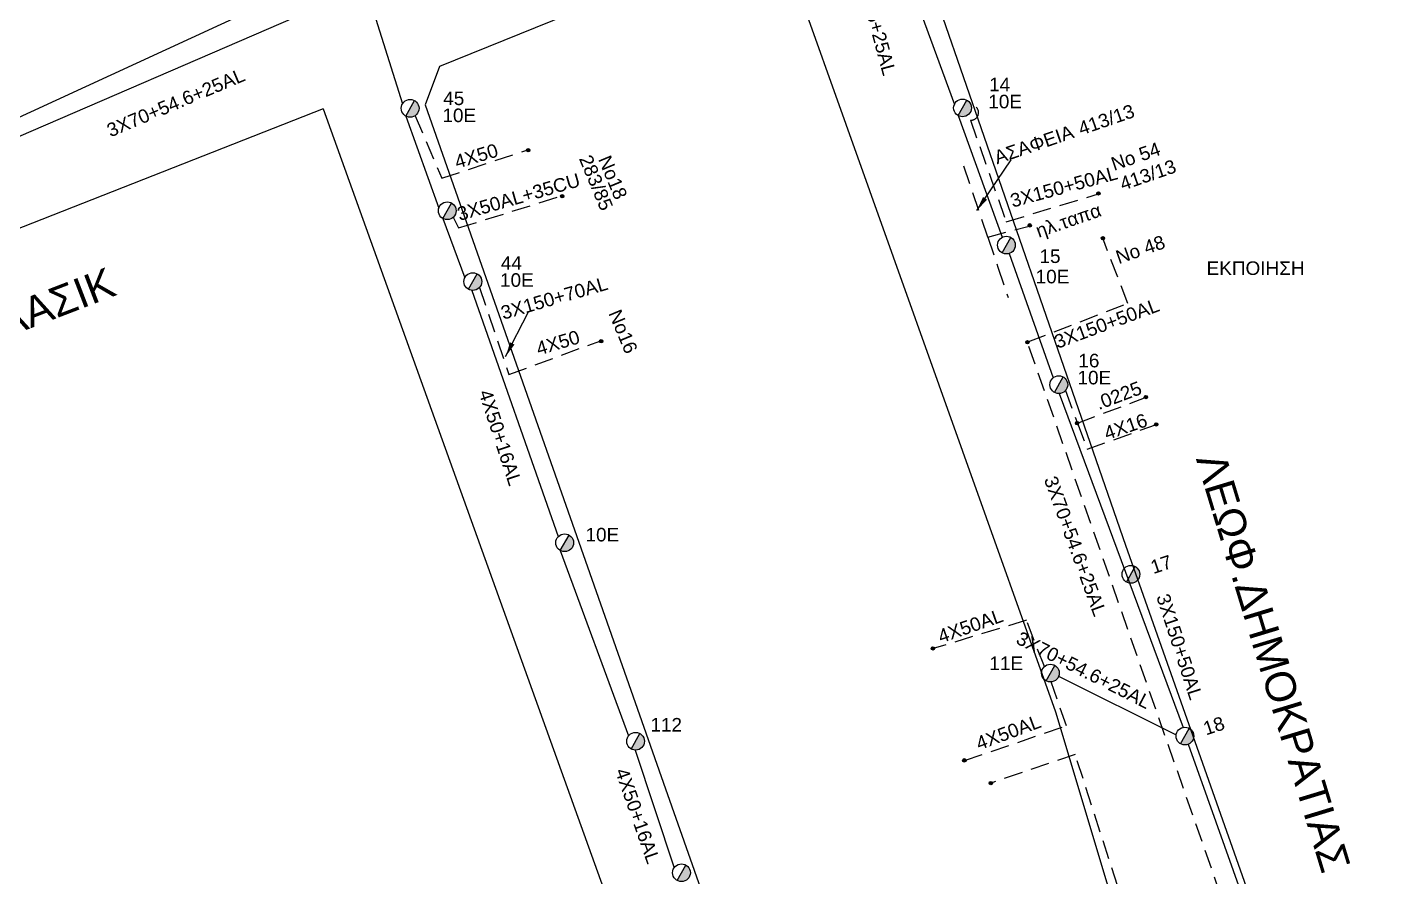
# Model space of a CAD drawing. Header units: millimetres. Extents: x 8791 to 11104, y 1833 to 2902.
# Drawn here: x 9909.6 to 10094, y 2081.7 to 2196.9 of the extents above; entities that cross this region are included whole.
import ezdxf
from ezdxf.enums import TextEntityAlignment as Align

# ---------------------------------------------------------------- set-up
doc = ezdxf.new("R2010")
doc.units = ezdxf.units.MM
doc.linetypes.add('DASHED', pattern=[19.05, 12.7, -6.35])
for name, color, linetype in [('Γέφυρες Εναερίου Δικτύου', 7, 'Continuous'), ('Γυμνά εναέρια ΧΤ (3Φ)   3x50+35CU', 7, 'Continuous'), ('Γυμνά εναέρια ΧΤ (3Φ)   4x50AL', 7, 'Continuous'), ('Γυμνά εναέρια ΧΤ και ΦΟΠ (3Φ)   4x50+16AL', 7, 'Continuous'), ('Εναέρια παροχή ΧΤ 4x16', 7, 'SYN_LINE'), ('Επιγραφές - Σχήματα', 7, 'Continuous'), ('Καλώδια ΧΤ   3x150+50AL', 7, 'DASHED'), ('Καλώδια ΧΤ   3x150+70AL', 7, 'DASHED'), ('Καλώδια ΧΤ   3x150AL+50CU', 7, 'DASHED'), ('Καλώδια ΧΤ   4x25CU', 7, 'DASHED'), ('Στύλος ΦΜ', 7, 'Continuous'), ('Στύλος ΦΜ @ 1', 7, 'Continuous'), ('Συνδέσεις', 7, 'Continuous'), ('Συνεστραμμένα ΧΤ   3x70+54.6+25AL', 7, 'SYN_LINE'), ('Υπόβαθρο ΔΕΗ', 7, 'Continuous'), ('Υπόγεια καλώδια Δικτύου ΧΤ και Παρ. ΧΤ - 3X150+70 AL', 7, 'DASHED'), ('Υπόγεια καλώδια Παροχών ΧΤ   .0225', 7, 'DASHED'), ('Υπόγεια καλώδια Παροχών ΧΤ   4x50AL', 7, 'DASHED')]:
    doc.layers.add(name, color=color, linetype=linetype)
doc.styles.add('ar', font='ARIAL.TTF')
doc.styles.get("Standard").update_dxf_attribs({"font": 'ARIAL.TTF'})
doc.linetypes.add('SYN_LINE', pattern='A,0.5,-0.0001,["/\\/\\/\\/",Standard,S=0.1,R=0,X=0,Y=-0.05],-0.25', length=0.7501)
doc.dimstyles.new('ISO-25', dxfattribs={"dimtxt": 2.5, "dimasz": 2.5, "dimexe": 1.25, "dimexo": 0.625, "dimtad": 1, "dimtxsty": 'Standard', "dimcen": 2.5, "dimadec": 0, "dimazin": 0, "dimtfac": 1, "dimtmove": 0, "dimatfit": 3, "dimfxl": 1, "dimarcsym": 0})

# ---------------------------------------------------------------- blocks, each defined once
blk = doc.blocks.new('ΥΠΑΡΧΩΝ ΤΣΙΜΕΝΤΕΝΙΟΣ ΣΤΥΛΟΣ')
at = {"layer": 'Στύλος ΦΜ'}
blk.add_hatch(color=256, dxfattribs=at).paths.add_polyline_path([(-1.29, -2.28, 0.574793), (2.62, 0, 0.268822), (1.3, 2.27)])
blk.add_line((-1.29, -2.28), (1.3, 2.27), dxfattribs=at)
blk.add_circle((0, 0), 2.62, dxfattribs=at)
at = {"layer": 'Στύλος ΦΜ', "flags": 4}
for tag, p in [('ΑΡΙΘΜΟΣ', (-4.68, 8.05)), ('ΤΥΠΟΣ', (-4.91, 3.03))]:
    blk.add_attdef(tag, p, '', height=4, dxfattribs=at)
blk = doc.blocks.new('_ΣΥΝΔΕΣΗ')
at = {"layer": 'Συνδέσεις', "linetype": 'SYN_LINE', "ltscale": 40}
blk.add_hatch(color=256, dxfattribs=at).paths.add_polyline_path([(0.5, -0.01, 1), (-0.5, -0.01, 1)])
at = {"layer": 'Συνδέσεις'}
blk.add_circle((0, -0.01), 0.5, dxfattribs=at)

msp = doc.modelspace()

# ---------------------------------------------------------------- linework, layer by layer
at = {"layer": 'Γέφυρες Εναερίου Δικτύου', "color": 30, "linetype": 'DASHED', "ltscale": 0.2}
msp.add_lwpolyline([(10063.81, 2055.15), (10064.97, 2056.36), (10060.14, 2073.72), (10060.16, 2074.54, 0.301411), (10058.65, 2076.94), (10051.74, 2098.33), (10040.34, 2094.45)], format="xyb", dxfattribs=at)
at = {"layer": 'Γυμνά εναέρια ΧΤ (3Φ)   3x50+35CU', "color": 30, "linetype": 'DASHED', "ltscale": 0.2}
msp.add_lwpolyline([(9967.41, 2171.17), (9968.14, 2169.72), (9982.14, 2174.08)], dxfattribs=at)
at = {"layer": 'Γυμνά εναέρια ΧΤ (3Φ)   4x50AL', "color": 85, "linetype": 'DASHED', "ltscale": 0.2}
for points in [[(10047.55, 2110.25), (10045.12, 2116.52), (10032.47, 2112.69)], [(10036.73, 2097.52), (10050.54, 2102.22), (10048.47, 2108.17)]]:
    msp.add_lwpolyline(points, dxfattribs=at)
at = {"layer": 'Γυμνά εναέρια ΧΤ και ΦΟΠ (3Φ)   4x50+16AL', "color": 30}
for points in [[(9956.49, 2202.08), (9956.64, 2198.89), (9960.52, 2186.54)], [(9960.97, 2184.89), (9965.44, 2172.41)], [(9966, 2171), (9968.98, 2162.98)], [(9969.92, 2161.26), (9981.64, 2127.87)], [(9981.92, 2125.99), (9991.16, 2100.84)], [(9992.05, 2098.92), (9997.35, 2082.98)]]:
    msp.add_lwpolyline(points, dxfattribs=at)
at = {"layer": 'Εναέρια παροχή ΧΤ 4x16', "color": 85, "linetype": 'DASHED', "ltscale": 0.2}
msp.add_lwpolyline([(10052.03, 2143.24), (10053.38, 2139.72), (10062.75, 2143.08)], dxfattribs=at)
at = {"layer": 'Καλώδια ΧΤ   3x150+70AL', "color": 1, "ltscale": 0.2}
msp.add_lwpolyline([(10045.32, 2154.26), (10058.87, 2159.5), (10055.46, 2168.33)], dxfattribs=at)
at = {"layer": 'Καλώδια ΧΤ   3x150AL+50CU', "color": 85, "ltscale": 0.2}
msp.add_lwpolyline([(10037.52, 2184.34), (10042.37, 2170.56), (10054.9, 2174.35)], dxfattribs=at)
at = {"layer": 'Καλώδια ΧΤ   3x150AL+50CU', "color": 1, "ltscale": 0.2}
msp.add_lwpolyline([(10055, 2046.4, -0.35386), (10064.72, 2052.71), (10079, 2057.74), (10045.26, 2154.23), (10045.27, 2154.24)], format="xyb", dxfattribs=at)
at = {"layer": 'Καλώδια ΧΤ   3x150AL+50CU', "color": 85, "ltscale": 0.2}
msp.add_arc((10037.61, 2185.35), 1.02, 264.9873, 90.2504, dxfattribs=at)
at = {"layer": 'Καλώδια ΧΤ   4x25CU', "color": 0, "ltscale": 0.2}
for points in [[(10039.88, 2168.47), (10036.49, 2178.56)], [(10039.88, 2168.47), (10045.3, 2169.93)], [(10039.88, 2168.47), (10041.25, 2164.42)], [(10041.25, 2164.42), (10042.64, 2160.27)]]:
    msp.add_lwpolyline(points, dxfattribs=at)
at = {"layer": 'Συνεστραμμένα ΧΤ   3x70+54.6+25AL', "color": 85, "ltscale": 20}
for points in [[(9897.16, 2177.23), (9955.38, 2202.42)], [(10029.67, 2202.02), (10035.35, 2186.46)], [(10035.87, 2184.96), (10041.83, 2168.45)], [(10042.78, 2166.25), (10048.76, 2149.41)], [(10049.56, 2147.27), (10066.39, 2102.01)], [(10049.49, 2108.94), (10065.42, 2101)], [(10067.07, 2099.72), (10075.75, 2075.39)]]:
    msp.add_lwpolyline(points, dxfattribs=at)
at = {"layer": 'Υπόβαθρο ΔΕΗ'}
for points in [[(10101, 2247.17), (10027.38, 2216.8), (10058.54, 2126.7), (10090.46, 2036.38), (10121.12, 1951.26), (10191.95, 1974.76), (10195.38, 1982.26), (10169.33, 2055.19), (10140.57, 2134.85), (10101, 2247.17)], [(10011.3, 2210.16), (9965.52, 2191.61), (9963.61, 2186.4), (9996.18, 2093.66), (10013.75, 2043.76), (10019.6, 2042.74), (10061.3, 2058.12), (10062.19, 2060.53), (10049.09, 2104.08), (10011.3, 2210.16)], [(9949.77, 2185.89), (9815.18, 2132.95)], [(9949.77, 2185.89), (9982.46, 2094.98), (10029.95, 1962.94)]]:
    msp.add_lwpolyline(points, dxfattribs=at)
msp.add_lwpolyline([(9878.12, 2233.67), (9939.09, 2204.66, -0.684735), (9939.32, 2198.87), (9902.57, 2181.99, -0.277355), (9889.69, 2181.53), (9838.83, 2205.09, -0.73336), (9838.83, 2210.73, 0.012094), (9867.82, 2233, -0.277467), (9878.12, 2233.67, 0.19747)], format="xyb", dxfattribs=at)
at = {"layer": 'Υπόγεια καλώδια Δικτύου ΧΤ και Παρ. ΧΤ - 3X150+70 AL', "color": 30, "linetype": 'DASHED', "ltscale": 0.2}
msp.add_lwpolyline([(9970.96, 2161.65), (9974.95, 2149.84)], dxfattribs=at)
at = {"layer": 'Υπόγεια καλώδια Παροχών ΧΤ   .0225', "color": 85, "linetype": 'DASHED', "ltscale": 0.2}
msp.add_lwpolyline([(10050.4, 2147.66), (10052.03, 2143.24), (10061.36, 2146.77)], dxfattribs=at)
at = {"layer": 'Υπόγεια καλώδια Παροχών ΧΤ   4x50AL', "color": 30, "linetype": 'DASHED', "ltscale": 0.2}
for points in [[(9962.23, 2184.94), (9965.85, 2176.46), (9977.51, 2180.31)], [(9974.95, 2149.84), (9987.4, 2154.43)]]:
    msp.add_lwpolyline(points, dxfattribs=at)

# ---------------------------------------------------------------- block references
at = {"layer": 'Στύλος ΦΜ @ 1', "ltscale": 40}
ref = msp.add_blockref('ΥΠΑΡΧΩΝ ΤΣΙΜΕΝΤΕΝΙΟΣ ΣΤΥΛΟΣ', (10036.46, 2186), dxfattribs=dict(at, xscale=0.4594340150515993, yscale=0.4594340150515993, zscale=0.4594340150515993))
ref.add_attrib('ΤΥΠΟΣ', '10E', (10039.95, 2185.94), dxfattribs={"layer": 'Στύλος ΦΜ', "height": 1.838, "flags": 4})
ref.add_attrib('ΑΡΙΘΜΟΣ', '14', (10040.06, 2188.25), dxfattribs={"layer": 'Στύλος ΦΜ', "height": 1.838, "flags": 4})
ref = msp.add_blockref('ΥΠΑΡΧΩΝ ΤΣΙΜΕΝΤΕΝΙΟΣ ΣΤΥΛΟΣ', (9961.56, 2185.94), dxfattribs=dict(at, xscale=0.4594340150515993, yscale=0.4594340150515993, zscale=0.4594340150515993))
ref.add_attrib('ΤΥΠΟΣ', '10E', (9965.94, 2184.07), dxfattribs={"layer": 'Στύλος ΦΜ', "height": 1.838, "flags": 4})
ref.add_attrib('ΑΡΙΘΜΟΣ', '45', (9966.05, 2186.38), dxfattribs={"layer": 'Στύλος ΦΜ', "height": 1.838, "flags": 4})
at = {"layer": 'Στύλος ΦΜ @ 1', "ltscale": 40, "xscale": 0.4594340150515993, "yscale": 0.4594340150515993, "zscale": 0.4594340150515993}
for p in [(9966.59, 2172.05), (10059.29, 2122.76), (10066.61, 2100.83), (9998.35, 2082.3)]:
    msp.add_blockref('ΥΠΑΡΧΩΝ ΤΣΙΜΕΝΤΕΝΙΟΣ ΣΤΥΛΟΣ', p, dxfattribs=at)
at = {"layer": 'Στύλος ΦΜ @ 1', "ltscale": 40}
ref = msp.add_blockref('ΥΠΑΡΧΩΝ ΤΣΙΜΕΝΤΕΝΙΟΣ ΣΤΥΛΟΣ', (10042.41, 2167.4), dxfattribs=dict(at, xscale=0.4594340150515993, yscale=0.4594340150515993, zscale=0.4594340150515993))
ref.add_attrib('ΤΥΠΟΣ', '10E', (10046.37, 2162.21), dxfattribs={"layer": 'Στύλος ΦΜ', "height": 1.838, "flags": 4})
ref.add_attrib('ΑΡΙΘΜΟΣ', '15', (10046.89, 2164.97), dxfattribs={"layer": 'Στύλος ΦΜ', "height": 1.838, "flags": 4})
ref = msp.add_blockref('ΥΠΑΡΧΩΝ ΤΣΙΜΕΝΤΕΝΙΟΣ ΣΤΥΛΟΣ', (9970.06, 2162.45), dxfattribs=dict(at, xscale=0.4594340150515993, yscale=0.4594340150515993, zscale=0.4594340150515993))
ref.add_attrib('ΤΥΠΟΣ', '10E', (9973.75, 2161.74), dxfattribs={"layer": 'Στύλος ΦΜ', "height": 1.838, "flags": 4})
ref.add_attrib('ΑΡΙΘΜΟΣ', '44', (9973.86, 2164.05), dxfattribs={"layer": 'Στύλος ΦΜ', "height": 1.838, "flags": 4})
ref = msp.add_blockref('ΥΠΑΡΧΩΝ ΤΣΙΜΕΝΤΕΝΙΟΣ ΣΤΥΛΟΣ', (10049.51, 2148.47), dxfattribs=dict(at, xscale=0.4594340150515993, yscale=0.4594340150515993, zscale=0.4594340150515993))
ref.add_attrib('ΤΥΠΟΣ', '10E', (10052.05, 2148.51), dxfattribs={"layer": 'Στύλος ΦΜ', "height": 1.838, "flags": 4})
ref.add_attrib('ΑΡΙΘΜΟΣ', '16', (10052.16, 2150.82), dxfattribs={"layer": 'Στύλος ΦΜ', "height": 1.838, "flags": 4})
ref = msp.add_blockref('ΥΠΑΡΧΩΝ ΤΣΙΜΕΝΤΕΝΙΟΣ ΣΤΥΛΟΣ', (9982.51, 2127.04), dxfattribs=dict(at, xscale=0.4594340150515993, yscale=0.4594340150515993, zscale=0.4594340150515993))
ref.add_attrib('ΤΥΠΟΣ', '10Ε', (9985.34, 2127.22), dxfattribs={"layer": 'Στύλος ΦΜ', "height": 1.838, "flags": 4})
ref = msp.add_blockref('ΥΠΑΡΧΩΝ ΤΣΙΜΕΝΤΕΝΙΟΣ ΣΤΥΛΟΣ', (10048.37, 2109.37), dxfattribs=dict(at, xscale=0.4594340150515993, yscale=0.4594340150515993, zscale=0.4594340150515993))
ref.add_attrib('ΤΥΠΟΣ', '11E', (10040.1, 2109.78), dxfattribs={"layer": 'Στύλος ΦΜ', "height": 1.838, "flags": 4})
ref = msp.add_blockref('ΥΠΑΡΧΩΝ ΤΣΙΜΕΝΤΕΝΙΟΣ ΣΤΥΛΟΣ', (9992.13, 2100.12), dxfattribs=dict(at, xscale=0.4594340150515993, yscale=0.4594340150515993, zscale=0.4594340150515993))
ref.add_attrib('ΤΥΠΟΣ', '112', (9994.14, 2101.44), dxfattribs={"layer": 'Στύλος ΦΜ', "height": 1.838, "flags": 4})
at = {"layer": 'Συνδέσεις', "xscale": 0.4594340150518314, "yscale": 0.4594340150518314, "zscale": 0.4594340150518314}
for p in [(9977.57, 2180.26), (9982.19, 2174.02), (10054.88, 2174.41), (10045.57, 2170.08), (10055.49, 2168.33), (9987.46, 2154.37), (10045.26, 2154.23), (10061.33, 2146.79), (10051.99, 2143.26), (10062.72, 2143.09), (10032.44, 2112.71), (10036.7, 2097.54), (10040.3, 2094.46)]:
    msp.add_blockref('_ΣΥΝΔΕΣΗ', p, dxfattribs=at)

# ---------------------------------------------------------------- texts
at = {"layer": 'Γυμνά εναέρια ΧΤ (3Φ)   4x50AL', "ltscale": 20}
for rotation, p in [(19.304, (10037.53, 2115.77)), (20.3891, (10042.67, 2101.34))]:
    msp.add_text('4X50AL', height=1.838, rotation=rotation, dxfattribs=at).set_placement(p, align=Align.MIDDLE)
at = {"layer": 'Γυμνά εναέρια ΧΤ και ΦΟΠ (3Φ)   4x50+16AL', "ltscale": 20}
for rotation, p in [(288.0489, (9973.79, 2141.3)), (289.1089, (9992.41, 2090.01))]:
    msp.add_text('4X50+16AL', height=1.838, rotation=rotation, dxfattribs=at).set_placement(p, align=Align.MIDDLE)
at = {"layer": 'Εναέρια παροχή ΧΤ 4x16', "ltscale": 20}
for s, p in [('413/13', (10055.94, 2184.44)), ('AΣΑΦΕΙΑ', (10046.13, 2181.03)), ('No 54', (10059.94, 2179.42)), ('413/13', (10061.58, 2176.95)), ('ηλ.ταπα', (10050.89, 2170.53)), ('No 48', (10060.57, 2166.8)), ('4X16', (10058.57, 2142.79))]:
    msp.add_text(s, height=1.838, rotation=19.0423, dxfattribs=at).set_placement(p, align=Align.MIDDLE)
at = {"layer": 'Επιγραφές - Σχήματα', "ltscale": 20, "attachment_point": 1, "style": 'ar'}
for s, insert, char_height, width, rotation in [('283/85', (9986.12, 2179.84), 1.838, 19.788, 292.6525), ('Νο18', (9988.71, 2179.76), 1.838, 19.788, 292.6525), ('3Χ50AL+35CU', (9967.75, 2172.43), 1.8377, 19.788, 16.0696), ('Θ. ΔΟΛΑΣΙΚ', (9890.26, 2152.85), 4.084, 37.4993, 21.0536), ('Νο16', (9990.11, 2158.87), 1.838, 19.788, 292.6525), ('ΛΕΩΦ.ΔΗΜΟΚΡΑΤΙΑΣ', (10071.99, 2139.61), 4.0839, 55.93, 286.9039), ('17', (10061.75, 2124.53), 1.838, 7.5996, 18.3623), ('18', (10068.89, 2102.65), 1.838, 7.5996, 18.3623)]:
    msp.add_mtext(s, dxfattribs=dict(at, insert=insert, char_height=char_height, width=width, rotation=rotation))
at = {"layer": 'Επιγραφές - Σχήματα', "color": 1, "ltscale": 20, "insert": (10069.55, 2165.19), "char_height": 1.838, "width": 25.7689, "attachment_point": 1, "style": 'ar'}
msp.add_mtext('ΕΚΠΟΙΗΣΗ', dxfattribs=at)
at = {"layer": 'Καλώδια ΧΤ   3x150+50AL', "ltscale": 0.2}
for rotation, p in [(15.1361, (10050.2, 2175.31)), (20.3279, (10056.01, 2156.78)), (288.0188, (10065.89, 2112.94))]:
    msp.add_text('3X150+50AL', height=1.838, rotation=rotation, dxfattribs=at).set_placement(p, align=Align.MIDDLE)
at = {"layer": 'Συνεστραμμένα ΧΤ   3x70+54.6+25AL', "ltscale": 20}
for rotation, p in [(285.081, (10024, 2200.11)), (22.8533, (9929.78, 2186.72)), (290.0721, (10051.76, 2126.58)), (333.1755, (10052.89, 2109.78))]:
    msp.add_text('3X70+54.6+25AL', height=1.8377, rotation=rotation, dxfattribs=at).set_placement(p, align=Align.MIDDLE)
at = {"layer": 'Υπόγεια καλώδια Δικτύου ΧΤ και Παρ. ΧΤ - 3X150+70 AL', "ltscale": 20, "insert": (9973.68, 2159.04), "char_height": 1.838, "width": 19.788, "attachment_point": 1, "rotation": 16.0696, "style": 'ar'}
msp.add_mtext('3Χ150+70AL', dxfattribs=at)
at = {"layer": 'Υπόγεια καλώδια Παροχών ΧΤ   .0225', "ltscale": 0.2}
msp.add_text('.0225', height=1.838, rotation=20.6306, dxfattribs=at).set_placement((10057.61, 2147.01), align=Align.MIDDLE)
at = {"layer": 'Υπόγεια καλώδια Παροχών ΧΤ   4x50AL', "ltscale": 20, "char_height": 1.838, "width": 19.788, "attachment_point": 1, "rotation": 16.687, "style": 'ar'}
for insert in [(9967.39, 2179.5), (9978.46, 2154.18)]:
    msp.add_mtext('4Χ50', dxfattribs=dict(at, insert=insert))

# ---------------------------------------------------------------- leaders
at = {"layer": 'Επιγραφές - Σχήματα', "ltscale": 40}
for points in [[(10038.38, 2172.08), (10043.07, 2178.94)], [(9974.5, 2152.28), (9977.61, 2158.34)]]:
    msp.add_leader(points, dimstyle='ISO-25', override={"dimasz": 2, "dimtad": 0}, dxfattribs=at)

doc.saveas('drawing.dxf')
